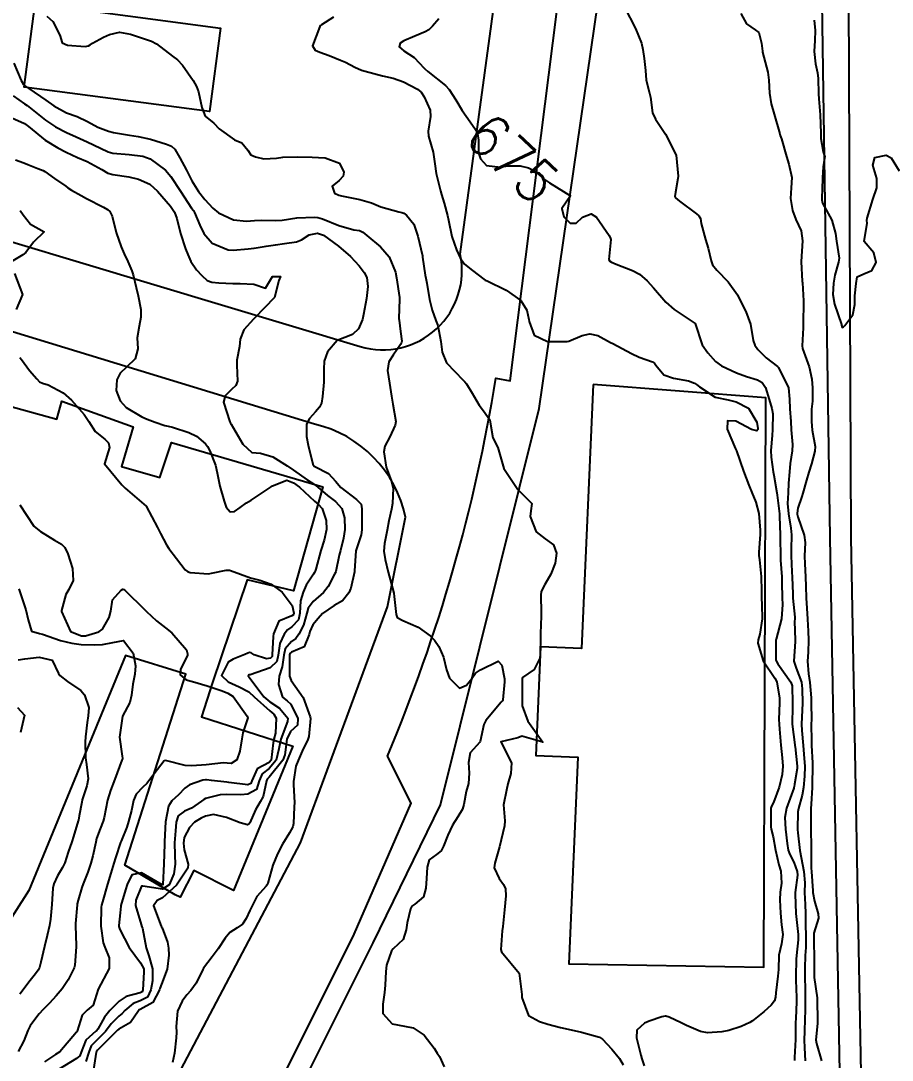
# Model space of a CAD drawing. Header units: metres. Extents: x 292545 to 299085, y 7450245 to 7463078.
# Drawn here: x 296025.2 to 296108.1, y 7456544.5 to 7456643.4 of the extents above; entities that cross this region are included whole.
import ezdxf
from ezdxf.enums import TextEntityAlignment as Align

# ---------------------------------------------------------------- set-up
doc = ezdxf.new("R2010")
doc.units = ezdxf.units.M
for name, color, linetype in [('Area Verde e Lazer', 94, 'Continuous'), ('Cotas', 45, 'Continuous'), ('Curvas de Nivel 1m', 11, 'Continuous'), ('Curvas de Nivel 5m', 15, 'Continuous'), ('Edificações', 30, 'Continuous'), ('Vias Primárias', 230, 'Continuous')]:
    doc.layers.add(name, color=color, linetype=linetype)
doc.styles.add('Style-STANDARD', font='STANDARD.shx')

msp = doc.modelspace()

# ---------------------------------------------------------------- linework, layer by layer
at = {"layer": 'Area Verde e Lazer'}
msp.add_lwpolyline([(296074.209, 7456520.256), (296053.499, 7456515.7, -0.678362), (296045.039, 7456528.193), (296058.751, 7456555.653), (296065.166, 7456568.785), (296074.532, 7456606.505), (296080.775, 7456649.658), (296080.446, 7456655.502), (296096.107, 7456769.222), (296096.832, 7456782.822, -1.148129), (296099.768, 7456782.596), (296101.099, 7456737.281), (296100.98, 7456674.87), (296102.17, 7456594.197), (296103.212, 7456538.096), (296101.554, 7456532.224), (296098.498, 7456526.938), (296090.163, 7456523.653)], format="xyb", close=True, dxfattribs=at)
at = {"layer": 'Curvas de Nivel 1m', "flags": 128}
for points, elevation in [([(296082.666, 7456644.661), (296083.693, 7456642.65), (296084.28, 7456641.242), (296084.4, 7456640.639), (296084.52, 7456639.777), (296084.636, 7456638.635), (296084.717, 7456637.717), (296085, 7456636.629), (296085.112, 7456636.122), (296085.32, 7456634.624), (296085.594, 7456634.024), (296086.567, 7456632.61), (296087.553, 7456630.6), (296087.747, 7456628.598), (296087.742, 7456628.377), (296087.508, 7456627.069), (296087.447, 7456626.658), (296087.458, 7456626.6), (296087.502, 7456626.528), (296087.874, 7456626.221), (296089.487, 7456625.022), (296089.735, 7456624.825), (296089.886, 7456624.574), (296089.959, 7456624.089), (296090.348, 7456622.567), (296090.619, 7456621.736), (296090.886, 7456620.558), (296091.038, 7456620.165), (296091.424, 7456619.645), (296092.507, 7456618.539), (296093.395, 7456617.308), (296093.783, 7456616.526), (296094.179, 7456615.718), (296094.628, 7456614.517), (296094.896, 7456612.958), (296095.046, 7456612.513), (296095.329, 7456612.115), (296096.135, 7456611.312), (296097.21, 7456610.482), (296097.272, 7456610.44), (296097.312, 7456610.4), (296098.261, 7456608.47), (296098.36, 7456607.386), (296098.375, 7456606.469), (296098.458, 7456605.26), (296098.506, 7456604.467), (296098.621, 7456603.066), (296098.593, 7456602.466), (296098.412, 7456601.256), (296098.339, 7456600.469), (296098.261, 7456599.39), (296098.204, 7456598.47), (296098.169, 7456597.459), (296098.249, 7456596.469), (296098.472, 7456595.124), (296098.521, 7456594.466), (296098.493, 7456593.082), (296098.5, 7456592.466), (296098.579, 7456590.966), (296098.605, 7456590.465), (296098.654, 7456588.867), (296098.678, 7456588.464), (296098.851, 7456586.636), (296098.847, 7456586.462), (296098.823, 7456586.265), (296098.89, 7456584.462), (296098.883, 7456584.343), (296098.763, 7456582.463), (296098.973, 7456581.786), (296099.473, 7456580.455), (296099.563, 7456579.838), (296099.579, 7456578.454), (296099.566, 7456577.814), (296099.493, 7456576.454), (296099.505, 7456575.853), (296099.64, 7456574.452), (296099.715, 7456573.611), (296099.794, 7456572.451), (296099.78, 7456571.52), (296099.672, 7456570.452), (296099.551, 7456569.728), (296099.207, 7456568.456), (296099.152, 7456568.114), (296099.106, 7456566.457), (296099.126, 7456566.118), (296099.327, 7456564.454), (296099.441, 7456563.769), (296099.711, 7456562.45), (296099.801, 7456561.381), (296099.788, 7456560.449), (296099.846, 7456559.308), (296099.875, 7456558.448), (296099.862, 7456557.267), (296099.89, 7456556.448), (296099.895, 7456555.207), (296099.849, 7456554.448), (296099.808, 7456553.271), (296099.808, 7456552.448), (296099.832, 7456551.226), (296099.847, 7456550.448), (296099.836, 7456549.196), (296099.811, 7456548.448), (296099.78, 7456547.228), (296099.756, 7456546.448), (296099.763, 7456545.67), (296099.835, 7456544.45)], 674), ([(296027.708, 7456643.81), (296028.295, 7456643.304), (296028.961, 7456642.02), (296029.184, 7456641.295), (296029.671, 7456641.068), (296031.346, 7456640.942), (296031.67, 7456641.013), (296031.829, 7456641.101), (296032.065, 7456641.256), (296033.109, 7456641.815), (296033.681, 7456642.09), (296034.615, 7456642.299), (296035.682, 7456642.105), (296036.349, 7456641.879), (296037.675, 7456641.427), (296038.145, 7456641.185), (296039.661, 7456640.028), (296040.154, 7456639.659), (296040.632, 7456639.155), (296041.631, 7456637.698), (296041.937, 7456637.137), (296042.145, 7456636.607), (296042.458, 7456635.131), (296042.781, 7456634.319), (296043.588, 7456633.633), (296044.112, 7456633.115), (296045.567, 7456632.062), (296046.252, 7456631.781), (296046.816, 7456631.081), (296047.103, 7456630.632), (296047.547, 7456630.435), (296048.364, 7456630.242), (296049.546, 7456630.321), (296050.17, 7456630.42), (296051.547, 7456630.427), (296052.947, 7456630.409), (296053.547, 7456630.386), (296054.191, 7456630.349), (296055.542, 7456629.845), (296055.964, 7456628.976), (296055.897, 7456628.606), (296055.521, 7456628.19), (296054.858, 7456627.641), (296055.087, 7456626.984), (296055.501, 7456626.78), (296055.744, 7456626.734), (296057.497, 7456626.392), (296058.604, 7456626.053), (296059.491, 7456625.694), (296061.196, 7456625.203), (296061.485, 7456625.143), (296061.654, 7456625.077), (296061.906, 7456624.904), (296062.608, 7456624.027), (296063.008, 7456622.887), (296063.435, 7456621.011), (296063.456, 7456620.89), (296063.705, 7456619.175), (296063.762, 7456618.885), (296063.859, 7456618.43), (296064.12, 7456616.879), (296064.35, 7456615.853), (296064.724, 7456614.87), (296064.893, 7456614.401), (296065.189, 7456612.862), (296065.328, 7456611.869), (296065.727, 7456610.856), (296067.296, 7456609.196), (296067.48, 7456609.022), (296067.632, 7456608.837), (296068.155, 7456607.956), (296068.825, 7456606.824), (296069.258, 7456606.281), (296069.858, 7456605.42), (296069.93, 7456604.81), (296070.123, 7456603.697), (296070.608, 7456602.799), (296071.193, 7456600.79), (296072.497, 7456598.777), (296073.166, 7456598.128), (296073.849, 7456597.449), (296073.746, 7456596.764), (296073.685, 7456596.224), (296074.255, 7456594.759), (296075.116, 7456594.094), (296075.915, 7456593.542), (296076.172, 7456592.734), (296076.048, 7456591.776), (296075.653, 7456590.741), (296075.063, 7456589.758), (296074.729, 7456589.08), (296074.683, 7456588.754), (296074.725, 7456587.064), (296074.729, 7456586.753), (296074.675, 7456585.086), (296074.663, 7456584.753), (296074.64, 7456583.1), (296074.598, 7456582.754), (296074.054, 7456581.672), (296072.964, 7456580.916), (296072.93, 7456580.804), (296072.926, 7456580.77), (296072.915, 7456578.789), (296072.914, 7456578.77), (296072.927, 7456578.222), (296073.445, 7456576.765), (296074.883, 7456574.75), (296072.891, 7456575.326), (296072.497, 7456575.166), (296070.883, 7456574.79), (296071.896, 7456572.78), (296071.853, 7456571.78), (296071.571, 7456570.783), (296071.44, 7456570.178), (296071.149, 7456568.795), (296071.263, 7456567.259), (296071.239, 7456566.793), (296070.773, 7456564.8), (296070.311, 7456563.243), (296070.274, 7456562.805), (296070.733, 7456561.796), (296071.141, 7456561.208), (296071.346, 7456560.791), (296071.38, 7456560.123), (296071.241, 7456558.792), (296071.089, 7456557.206), (296071.032, 7456556.795), (296070.894, 7456555.035), (296070.964, 7456554.795), (296072.623, 7456552.77), (296072.881, 7456550.767), (296072.897, 7456550.468), (296073.537, 7456548.76), (296074.567, 7456548.193), (296075.366, 7456547.941), (296076.562, 7456547.618), (296077.284, 7456547.443), (296078.558, 7456547.169), (296080.272, 7456546.683), (296080.551, 7456546.511), (296081.441, 7456545.565), (296082.17, 7456544.655), (296082.524, 7456544.062)], 677), ([(296054.965, 7456643.726), (296053.831, 7456642.999), (296053.755, 7456642.937), (296053.691, 7456642.841), (296052.995, 7456641.01), (296053.24, 7456640.577), (296053.667, 7456640.392), (296054.566, 7456640.089), (296055.66, 7456639.647), (296056.113, 7456639.428), (296057.008, 7456638.96), (296057.649, 7456638.698), (296058.003, 7456638.591), (296059.641, 7456638.154), (296060.646, 7456637.912), (296061.633, 7456637.587), (296062.981, 7456636.89), (296063.328, 7456636.592), (296063.616, 7456636.151), (296064.157, 7456634.874), (296064.203, 7456634.264), (296063.988, 7456632.876), (296064.029, 7456632.414), (296064.444, 7456630.871), (296064.63, 7456629.781), (296064.754, 7456628.868), (296065.154, 7456627.218), (296065.253, 7456626.862), (296065.495, 7456626.044), (296065.833, 7456624.856), (296065.909, 7456624.423), (296066.231, 7456622.852), (296066.684, 7456621.605), (296067.025, 7456620.844), (296067.427, 7456620.239), (296068.203, 7456619.611), (296069.283, 7456618.812), (296069.412, 7456618.721), (296069.588, 7456618.631), (296071.397, 7456617.752), (296072.798, 7456616.776), (296073.374, 7456615.847), (296073.565, 7456614.968), (296073.589, 7456614.767), (296074.072, 7456613.481), (296075.344, 7456612.88), (296077.188, 7456612.878), (296077.345, 7456612.915), (296078.629, 7456613.428), (296079.352, 7456613.602), (296080.116, 7456613.454), (296081.335, 7456612.784), (296081.54, 7456612.668), (296083.324, 7456611.718), (296084.064, 7456611.382), (296085.316, 7456610.924), (296085.496, 7456610.809), (296085.647, 7456610.625), (296086.388, 7456609.698), (296087.301, 7456609.378), (296088.751, 7456609.133), (296089.296, 7456608.894), (296089.497, 7456608.779), (296089.79, 7456608.573), (296091.278, 7456607.563), (296092.498, 7456607.314), (296093.272, 7456607.144), (296094.434, 7456606.518), (296095.25, 7456605.206), (296095.328, 7456604.593), (296095.322, 7456604.509), (296095.241, 7456604.36), (296094.719, 7456604.515), (296093.251, 7456605.294), (296092.455, 7456605.334), (296092.43, 7456604.538), (296093.224, 7456602.651), (296093.269, 7456602.53), (296093.291, 7456602.461), (296093.978, 7456600.522), (296094.492, 7456599.204), (296094.771, 7456598.514), (296095.159, 7456597.571), (296095.42, 7456596.506), (296095.558, 7456594.934), (296095.548, 7456594.504), (296095.425, 7456592.824), (296095.433, 7456592.505), (296095.493, 7456592.108), (296095.638, 7456590.502), (296095.686, 7456589.128), (296095.698, 7456588.5), (296095.73, 7456587.813), (296095.74, 7456586.499), (296095.523, 7456585.017), (296095.37, 7456584.506), (296095.334, 7456584.173), (296095.842, 7456582.501), (296096.958, 7456580.856), (296097.155, 7456580.487), (296097.391, 7456578.937), (296097.404, 7456578.483), (296097.347, 7456576.914), (296097.351, 7456576.483), (296097.383, 7456576.005), (296097.509, 7456574.481), (296097.66, 7456573.267), (296097.721, 7456572.477), (296097.638, 7456571.691), (296097.358, 7456570.482), (296096.818, 7456569.023), (296096.624, 7456568.683), (296096.56, 7456568.493), (296096.573, 7456566.715), (296096.61, 7456566.492), (296096.782, 7456565.755), (296097.006, 7456564.486), (296097.347, 7456563.079), (296097.533, 7456562.478), (296097.586, 7456561.332), (296097.466, 7456560.479), (296097.442, 7456559.749), (296097.487, 7456558.478), (296097.596, 7456557.39), (296097.719, 7456556.474), (296097.576, 7456555.559), (296097.344, 7456554.479), (296097.289, 7456553.139), (296097.246, 7456552.481), (296097.033, 7456550.909), (296097.005, 7456550.484), (296096.924, 7456550.159), (296096.592, 7456549.737), (296095.932, 7456549.147), (296095.136, 7456548.504), (296094.825, 7456548.253), (296094.569, 7456548.087), (296093.747, 7456547.705), (296092.561, 7456547.33), (296091.9, 7456547.206), (296090.558, 7456547.101), (296089.892, 7456547.234), (296088.565, 7456547.801), (296088.039, 7456548.059), (296086.894, 7456548.605), (296086.574, 7456548.675), (296086.509, 7456548.676), (296086.209, 7456548.614), (296084.992, 7456548.203), (296084.567, 7456548.038), (296083.84, 7456547.357), (296083.808, 7456546.637), (296084.201, 7456544.969), (296084.31, 7456544.632), (296084.523, 7456543.951)], 676), ([(296093.708, 7456644.06), (296094.26, 7456643.083), (296095.086, 7456642.509), (296095.437, 7456642.25), (296095.68, 7456641.239), (296095.769, 7456640.499), (296095.789, 7456640.381), (296096.289, 7456638.494), (296096.385, 7456637.743), (296096.454, 7456636.492), (296096.612, 7456635.491), (296096.878, 7456634.487), (296097.426, 7456632.631), (296097.467, 7456632.481), (296097.57, 7456632.15), (296098.054, 7456630.475), (296098.272, 7456629.742), (296098.559, 7456628.47), (296098.508, 7456627.475), (296098.43, 7456626.471), (296098.634, 7456625.326), (296098.956, 7456624.465), (296099.467, 7456623.414), (296099.598, 7456622.458), (296099.456, 7456620.482), (296099.455, 7456620.46), (296099.561, 7456618.604), (296099.569, 7456618.458), (296099.681, 7456616.751), (296099.688, 7456616.455), (296099.642, 7456614.732), (296099.642, 7456614.456), (296099.64, 7456614.176), (296099.536, 7456612.458), (296099.593, 7456612.194), (296100.213, 7456610.451), (296100.456, 7456609.294), (296100.543, 7456608.448), (296100.527, 7456607.194), (296100.454, 7456606.448), (296100.43, 7456605.269), (296100.508, 7456604.447), (296100.774, 7456602.89), (296100.767, 7456602.444), (296100.425, 7456601.224), (296100.187, 7456600.45), (296099.96, 7456599.677), (296099.606, 7456598.456), (296099.504, 7456598.121), (296099.151, 7456597.02), (296099.06, 7456596.545), (296099.065, 7456596.461), (296099.14, 7456596.18), (296099.742, 7456594.454), (296099.826, 7456593.743), (296099.774, 7456592.453), (296099.79, 7456591.755), (296099.869, 7456590.452), (296099.907, 7456589.609), (296099.939, 7456588.451), (296099.989, 7456587.5), (296100.07, 7456586.45), (296100.133, 7456585.328), (296100.155, 7456584.448), (296100.123, 7456583.318), (296100.061, 7456582.449), (296100.145, 7456581.269), (296100.282, 7456580.447), (296100.406, 7456578.977), (296100.411, 7456578.445), (296100.424, 7456576.938), (296100.419, 7456576.445), (296100.426, 7456574.909), (296100.449, 7456574.444), (296100.535, 7456572.775), (296100.544, 7456572.443), (296100.514, 7456570.767), (296100.499, 7456570.443), (296100.391, 7456568.871), (296100.365, 7456568.444), (296100.372, 7456566.869), (296100.382, 7456566.444), (296100.405, 7456564.807), (296100.411, 7456564.444), (296100.421, 7456562.768), (296100.443, 7456562.443), (296100.562, 7456560.604), (296100.572, 7456560.442), (296100.711, 7456559.615), (296101.075, 7456558.436), (296101.096, 7456558.028), (296100.674, 7456556.593), (296100.66, 7456556.454), (296100.66, 7456555.573), (296100.681, 7456554.44), (296100.683, 7456554.399), (296100.697, 7456552.439), (296100.707, 7456552.354), (296100.963, 7456550.436), (296100.988, 7456550.045), (296101.012, 7456548.436), (296101.002, 7456548.002), (296100.852, 7456546.437), (296100.909, 7456546.077), (296101.378, 7456544.432)], 673), ([(296100.698, 7456643.44), (296100.782, 7456642.444), (296100.743, 7456641.503), (296100.705, 7456640.445), (296100.827, 7456639.271), (296101.01, 7456638.439), (296101.084, 7456637.885), (296101.096, 7456636.438), (296101.123, 7456635.943), (296101.249, 7456634.435), (296101.32, 7456632.691), (296101.316, 7456632.434), (296101.328, 7456632.191), (296101.558, 7456630.917), (296101.704, 7456630.428), (296101.683, 7456630.296), (296101.539, 7456629.481), (296101.474, 7456628.48), (296101.475, 7456628.431), (296101.472, 7456628.38), (296101.416, 7456626.431), (296101.418, 7456626.347), (296101.499, 7456626.04), (296102.369, 7456624.421), (296102.727, 7456623.154), (296102.823, 7456622.416), (296103.055, 7456620.796), (296103.021, 7456620.414), (296102.664, 7456619.167), (296102.524, 7456618.419), (296102.467, 7456617.345), (296102.637, 7456616.417), (296103.282, 7456614.492), (296103.302, 7456614.411), (296103.36, 7456614.187), (296103.492, 7456614.278), (296103.602, 7456614.408), (296104.374, 7456615.399), (296104.55, 7456616.398), (296104.565, 7456617.224), (296104.691, 7456618.397), (296104.776, 7456619.033), (296105.417, 7456619.308), (296106.171, 7456619.629), (296106.6, 7456620.372), (296106.359, 7456621.293), (296105.453, 7456622.39), (296105.724, 7456624.141), (296105.698, 7456624.387), (296105.717, 7456624.619), (296106.271, 7456626.378), (296106.644, 7456627.503), (296106.665, 7456628.373), (296106.282, 7456629.638), (296106.467, 7456630.376), (296107.555, 7456630.582), (296108.001, 7456630.356), (296108.786, 7456629.095)], 672), ([(296024.579, 7456639.346), (296025.279, 7456637.685), (296025.486, 7456637.332), (296025.551, 7456637.26), (296025.622, 7456637.204), (296025.991, 7456636.954), (296027.608, 7456635.844), (296028.369, 7456635.302), (296029.596, 7456634.638), (296030.599, 7456634.281), (296031.588, 7456633.8), (296032.569, 7456633.25), (296033.577, 7456632.877), (296034.044, 7456632.767), (296035.572, 7456632.502), (296036.417, 7456632.36), (296037.567, 7456632.108), (296039.088, 7456631.647), (296039.557, 7456631.45), (296039.875, 7456631.167), (296040.36, 7456630.347), (296040.992, 7456629.155), (296041.518, 7456628.16), (296042.142, 7456627.14), (296042.736, 7456626.372), (296043.487, 7456625.557), (296044.048, 7456625.114), (296045.476, 7456624.454), (296046.708, 7456624.314), (296047.476, 7456624.394), (296048.117, 7456624.423), (296049.476, 7456624.373), (296050.099, 7456624.422), (296051.479, 7456624.625), (296053.171, 7456624.695), (296053.48, 7456624.665), (296053.94, 7456624.534), (296055.472, 7456623.916), (296056.925, 7456623.509), (296057.467, 7456623.415), (296057.774, 7456623.263), (296058.15, 7456622.95), (296059.447, 7456621.89), (296060.272, 7456620.922), (296060.864, 7456619.47), (296060.984, 7456618.914), (296061.242, 7456617.055), (296061.246, 7456616.911), (296061.203, 7456615.073), (296061.209, 7456614.912), (296061.352, 7456613.824), (296061.487, 7456612.909), (296061.459, 7456612.791), (296061.338, 7456612.589), (296060.657, 7456611.583), (296060.238, 7456610.921), (296060.113, 7456610.114), (296060.289, 7456608.92), (296060.507, 7456607.685), (296060.637, 7456606.916), (296060.892, 7456605.27), (296060.856, 7456604.914), (296060.343, 7456603.808), (296059.874, 7456602.923), (296059.757, 7456602.382), (296059.972, 7456600.922), (296060.453, 7456599.645), (296060.659, 7456598.915), (296060.603, 7456597.471), (296060.51, 7456596.916), (296060.253, 7456595.802), (296060.067, 7456594.926), (296059.819, 7456593.639), (296059.772, 7456592.93), (296059.877, 7456592.142), (296060.173, 7456590.924), (296060.376, 7456590.23), (296060.723, 7456588.915), (296060.763, 7456588.627), (296060.942, 7456586.911), (296061.029, 7456586.617), (296061.585, 7456586.344), (296063.015, 7456585.696), (296064.187, 7456584.872), (296064.594, 7456584.461), (296064.993, 7456583.872), (296065.434, 7456582.855), (296065.735, 7456581.623), (296066.005, 7456580.854), (296066.949, 7456579.908), (296067.62, 7456580.167), (296068.139, 7456580.828), (296068.485, 7456581.307), (296068.971, 7456581.627), (296070.648, 7456582.463), (296070.976, 7456582.084), (296071.243, 7456580.787), (296071.249, 7456580.496), (296071.089, 7456578.788), (296071.046, 7456578.674), (296070.93, 7456578.547), (296069.467, 7456576.812), (296069.284, 7456576.437), (296068.914, 7456574.82), (296068.882, 7456574.755), (296067.971, 7456573.73), (296067.804, 7456572.831), (296067.88, 7456571.802), (296067.812, 7456570.83), (296067.602, 7456570.061), (296067.373, 7456568.834), (296067.262, 7456568.382), (296066.801, 7456567.643), (296066.284, 7456566.848), (296065.845, 7456565.916), (296065.441, 7456564.86), (296065.22, 7456564.409), (296064.761, 7456564.071), (296064.077, 7456563.553), (296063.889, 7456562.879), (296063.813, 7456561.798), (296063.753, 7456560.88), (296063.541, 7456560.051), (296062.7, 7456559.336), (296062.429, 7456559.161), (296062.309, 7456558.894), (296061.993, 7456557.584), (296061.888, 7456556.898), (296061.592, 7456555.972), (296060.655, 7456555.084), (296060.506, 7456554.912), (296060.024, 7456553.535), (296059.945, 7456552.927), (296059.901, 7456551.636), (296059.829, 7456550.928), (296059.677, 7456549.845), (296059.686, 7456548.929), (296060.569, 7456547.976), (296061.736, 7456547.732), (296062.563, 7456547.567), (296063.603, 7456546.879), (296064.541, 7456545.642), (296064.851, 7456545.181), (296065.051, 7456544.862), (296065.518, 7456543.855)], 678), ([(296024.513, 7456636.247), (296025.604, 7456635.484), (296025.831, 7456635.328), (296027.589, 7456633.941), (296028.543, 7456633.3), (296029.575, 7456632.756), (296030.496, 7456632.349), (296031.562, 7456631.88), (296032.813, 7456631.247), (296033.55, 7456630.901), (296033.99, 7456630.794), (296035.547, 7456630.65), (296036.853, 7456630.508), (296037.544, 7456630.263), (296039.011, 7456629.175), (296039.524, 7456628.569), (296040.413, 7456627.161), (296041.487, 7456625.554), (296041.665, 7456625.327), (296041.772, 7456625.146), (296042.259, 7456623.927), (296042.654, 7456623.132), (296043.449, 7456622.218), (296044.964, 7456621.581), (296045.44, 7456621.544), (296046.848, 7456621.673), (296047.443, 7456621.764), (296048.57, 7456621.934), (296049.448, 7456622.063), (296050.311, 7456622.18), (296051.453, 7456622.367), (296051.922, 7456622.557), (296052.67, 7456623.012), (296053.465, 7456623.176), (296054.039, 7456622.994), (296055.447, 7456621.944), (296056.597, 7456620.968), (296057.424, 7456620.057), (296057.897, 7456619.432), (296058.136, 7456618.949), (296058.234, 7456618.114), (296058.11, 7456616.949), (296057.841, 7456615.426), (296057.723, 7456614.955), (296057.354, 7456614.091), (296056.786, 7456613.528), (296055.343, 7456612.98), (296054.416, 7456611.9), (296054.104, 7456610.992), (296054.067, 7456610.231), (296054.055, 7456608.992), (296053.932, 7456607.653), (296053.822, 7456607.002), (296053.651, 7456606.62), (296053.26, 7456606.168), (296052.707, 7456605.56), (296052.423, 7456605.018), (296052.403, 7456603.846), (296052.568, 7456603.017), (296053.021, 7456601.187), (296053.132, 7456601.011), (296053.193, 7456600.972), (296054.518, 7456600.322), (296055.179, 7456599.59), (296055.68, 7456598.975), (296057.162, 7456597.855), (296057.599, 7456597.395), (296057.689, 7456596.952), (296057.673, 7456596.427), (296057.659, 7456594.955), (296057.599, 7456594.474), (296057.103, 7456592.96), (296056.988, 7456591.057), (296056.976, 7456590.961), (296056.612, 7456589.412), (296056.442, 7456588.966), (296055.821, 7456588.196), (296055.041, 7456587.751), (296053.944, 7456586.996), (296053.505, 7456586.523), (296053.017, 7456585.933), (296052.726, 7456585.294), (296052.653, 7456585.013), (296052.187, 7456583.822), (296050.986, 7456583.311), (296050.833, 7456583.183), (296050.804, 7456583.032), (296050.78, 7456581.216), (296050.784, 7456581.032), (296050.957, 7456580.621), (296052.079, 7456579.019), (296052.759, 7456577.167), (296052.777, 7456577.011), (296052.625, 7456575.284), (296052.543, 7456575.013), (296052.005, 7456573.89), (296051.612, 7456573.023), (296051.406, 7456572.476), (296051.183, 7456571.027), (296051.181, 7456570.683), (296051.264, 7456569.025), (296051.242, 7456568.593), (296051.161, 7456567.026), (296051.104, 7456566.713), (296050.784, 7456566.115), (296050.131, 7456565.04), (296049.66, 7456564.146), (296049.221, 7456563.053), (296048.726, 7456561.352), (296048.639, 7456561.146), (296048.573, 7456561.061), (296047.698, 7456560.085), (296047.181, 7456559.075), (296047.031, 7456558.744), (296046.687, 7456557.989), (296046.335, 7456557.427), (296045.82, 7456557.089), (296045.112, 7456556.652), (296044.663, 7456556.126), (296044.019, 7456555.11), (296043.442, 7456554.321), (296042.625, 7456553.271), (296042.571, 7456553.183), (296042.55, 7456553.131), (296041.931, 7456551.815), (296041.409, 7456551.142), (296041.025, 7456550.719), (296040.593, 7456550.133), (296040.154, 7456549.156), (296040.016, 7456547.704), (296040.043, 7456547.158), (296040.027, 7456546.637), (296039.866, 7456545.16), (296039.659, 7456544.298)], 679), ([(296024.727, 7456630.163), (296025.538, 7456629.866), (296025.9, 7456629.698), (296026.863, 7456629.32), (296027.358, 7456629.139), (296027.53, 7456629.04), (296028.454, 7456628.365), (296029.508, 7456627.632), (296029.714, 7456627.495), (296030.054, 7456627.282), (296030.978, 7456626.748), (296031.495, 7456626.483), (296033.094, 7456625.637), (296033.485, 7456625.425), (296033.714, 7456625.238), (296033.932, 7456624.781), (296034.317, 7456623.231), (296034.797, 7456621.872), (296035.081, 7456621.224), (296035.426, 7456620.493), (296035.811, 7456619.608), (296035.931, 7456619.212), (296036.21, 7456618.017), (296036.414, 7456617.205), (296036.663, 7456615.912), (296036.66, 7456615.201), (296036.481, 7456614.329), (296036.32, 7456613.205), (296036.366, 7456612.165), (296036.131, 7456611.208), (296035.305, 7456610.414), (296034.674, 7456609.851), (296034.376, 7456609.229), (296034.296, 7456608.216), (296034.676, 7456607.226), (296035.264, 7456606.606), (296036.75, 7456605.706), (296037.247, 7456605.481), (296038.029, 7456605.188), (296038.932, 7456604.867), (296039.239, 7456604.814), (296039.67, 7456604.734), (296041.233, 7456604.208), (296041.945, 7456603.855), (296042.794, 7456603.126), (296042.981, 7456602.884), (296043.213, 7456602.459), (296043.758, 7456601.114), (296043.927, 7456600.371), (296044.176, 7456599.11), (296044.568, 7456597.697), (296044.785, 7456597.104), (296045.146, 7456596.659), (296045.551, 7456596.692), (296046.087, 7456597.091), (296046.716, 7456597.526), (296047.16, 7456597.783), (296049.066, 7456599.052), (296049.174, 7456599.127), (296050.549, 7456599.667), (296051.177, 7456599.436), (296051.731, 7456599.024), (296053.16, 7456597.697), (296053.534, 7456597.382), (296053.886, 7456596.999), (296054.283, 7456595.845), (296054.317, 7456594.992), (296054.1, 7456593.982), (296053.787, 7456593), (296053.295, 7456591.217), (296053.23, 7456591.008), (296053.187, 7456590.903), (296053.079, 7456590.742), (296052.382, 7456589.698), (296052.086, 7456589.02), (296051.855, 7456588.212), (296051.789, 7456587.022), (296051.644, 7456586.403), (296051.014, 7456585.742), (296050.598, 7456585.445), (296050.293, 7456585.037), (296049.882, 7456584.154), (296049.713, 7456583.043), (296049.588, 7456582.433), (296048.971, 7456581.819), (296047.048, 7456581.163), (296046.964, 7456581.15), (296046.906, 7456581.138), (296046.858, 7456581.081), (296046.961, 7456580.934), (296048.367, 7456579.066), (296048.928, 7456578.586), (296049.857, 7456577.981), (296050.629, 7456577.034), (296050.607, 7456576.732), (296049.963, 7456575.044), (296049.794, 7456574.131), (296049.533, 7456573.05), (296048.855, 7456572.235), (296048.188, 7456571.728), (296047.911, 7456571.069), (296047.641, 7456570.262), (296046.824, 7456569.794), (296046.157, 7456569.752), (296044.823, 7456569.783), (296044.194, 7456569.737), (296042.817, 7456569.396), (296042.642, 7456569.306), (296042.425, 7456569.134), (296041.46, 7456568.489), (296040.803, 7456568.184), (296040.2, 7456567.755), (296040.016, 7456567.158), (296039.944, 7456566.322), (296039.866, 7456565.164), (296039.903, 7456564.016), (296039.923, 7456563.162), (296039.803, 7456562.234), (296039.359, 7456561.17), (296038.719, 7456560.778), (296036.85, 7456561.07), (296036.721, 7456561.048), (296036.183, 7456559.731), (296036.143, 7456559.206), (296036.676, 7456557.398), (296036.758, 7456557.199), (296036.801, 7456557.07), (296037.171, 7456555.195), (296037.417, 7456554.417), (296037.762, 7456553.189), (296037.751, 7456552.049), (296037.616, 7456551.19), (296037.291, 7456550.498), (296036.592, 7456550.135), (296035.914, 7456549.883), (296035.124, 7456549.215), (296034.865, 7456548.931), (296034.575, 7456548.693), (296033.843, 7456547.952), (296033.309, 7456547.239), (296032.545, 7456546.463), (296031.93, 7456545.865), (296031.72, 7456545.258), (296031.415, 7456544.37)], 681), ([(296025.164, 7456625.343), (296025.479, 7456624.927), (296026.176, 7456624.035), (296027.463, 7456623.31), (296026.463, 7456622.309), (296025.711, 7456621.336), (296025.431, 7456621.102), (296024.33, 7456620.445)], 682), ([(296024.643, 7456619.348), (296025.393, 7456617.34), (296024.808, 7456615.909)], 682), ([(296025.152, 7456611.342), (296025.311, 7456611.171), (296026.081, 7456610.109), (296026.757, 7456609.318), (296027.024, 7456609.047), (296027.289, 7456608.9), (296027.841, 7456608.751), (296029.28, 7456607.989), (296030.061, 7456607.282), (296031.253, 7456605.942), (296031.714, 7456605.263), (296032.305, 7456604.325), (296033.226, 7456603.582), (296033.593, 7456603.236), (296033.672, 7456602.782), (296033.203, 7456601.24), (296034.856, 7456599.223), (296035.17, 7456598.915), (296037.153, 7456597.2), (296038.236, 7456595.183), (296038.54, 7456594.601), (296039.106, 7456593.521), (296039.326, 7456593.168), (296040.038, 7456592.216), (296040.879, 7456591.152), (296041.08, 7456590.986), (296041.342, 7456590.884), (296043.077, 7456590.756), (296043.387, 7456590.817), (296044.772, 7456591.105), (296045.083, 7456591.126), (296045.178, 7456591.099), (296047.072, 7456590.376), (296047.957, 7456590.18), (296049.064, 7456589.797), (296050.11, 7456589.039), (296051.04, 7456587.759), (296051.211, 7456587.028), (296051.181, 7456586.878), (296051.029, 7456586.761), (296049.79, 7456586.274), (296049.26, 7456585.047), (296049.237, 7456584.812), (296049.161, 7456583.048), (296049.131, 7456582.899), (296048.98, 7456582.754), (296048.602, 7456582.678), (296047.427, 7456583.073), (296047.155, 7456583.248), (296046.985, 7456583.287), (296046.832, 7456583.234), (296046.551, 7456583.084), (296045.434, 7456582.64), (296044.976, 7456582.36), (296044.316, 7456581.11), (296044.954, 7456580.488), (296046.021, 7456580.015), (296046.94, 7456579.531), (296047.444, 7456579.075), (296048.92, 7456577.727), (296049.292, 7456577.43), (296049.519, 7456577.051), (296049.468, 7456575.621), (296049.31, 7456575.054), (296049.245, 7456574.697), (296049.056, 7456573.057), (296048.861, 7456572.827), (296047.71, 7456572.216), (296047.206, 7456571.076), (296047.108, 7456570.808), (296046.837, 7456570.692), (296045.019, 7456570.92), (296044.841, 7456570.945), (296043.385, 7456571.122), (296042.899, 7456571.184), (296042.843, 7456571.187), (296042.795, 7456571.179), (296042.544, 7456571.133), (296041.283, 7456570.698), (296040.831, 7456570.385), (296040.226, 7456569.752), (296039.59, 7456569.162), (296039.296, 7456568.677), (296039.005, 7456567.168), (296038.911, 7456565.314), (296038.906, 7456565.178), (296038.905, 7456565.044), (296038.855, 7456563.178), (296038.745, 7456561.201), (296038.736, 7456561.18), (296038.69, 7456561.18), (296036.734, 7456562.33), (296035.802, 7456562.14), (296035.348, 7456561.214), (296035.21, 7456560.724), (296034.76, 7456559.219), (296034.752, 7456559.17), (296034.692, 7456558.512), (296034.572, 7456557.324), (296034.57, 7456557.222), (296034.587, 7456557.136), (296034.67, 7456556.93), (296035.561, 7456555.211), (296036.631, 7456553.771), (296036.925, 7456553.197), (296036.955, 7456552.861), (296036.86, 7456551.197), (296036.785, 7456551.014), (296036.6, 7456550.922), (296035.253, 7456550.557), (296034.592, 7456550.124), (296033.718, 7456549.233), (296033.213, 7456548.6), (296032.556, 7456547.464), (296032.475, 7456547.33), (296032.364, 7456547.252), (296031.413, 7456546.393), (296030.995, 7456545.265), (296030.866, 7456544.93), (296030.527, 7456544.657), (296028.831, 7456543.61)], 682), ([(296025.153, 7456597.34), (296026.493, 7456595.319), (296026.822, 7456595.017), (296027.118, 7456594.806), (296028.441, 7456593.965), (296029.106, 7456593.576), (296029.438, 7456593.287), (296029.719, 7456592.662), (296030.161, 7456591.279), (296030.222, 7456590.123), (296029.795, 7456589.283), (296029.529, 7456588.805), (296029.125, 7456587.289), (296029.124, 7456587.198), (296029.955, 7456585.281), (296031.007, 7456584.876), (296031.405, 7456584.866), (296032.673, 7456585.245), (296033.016, 7456585.509), (296033.641, 7456586.62), (296033.813, 7456587.232), (296033.972, 7456588.302), (296034.796, 7456589.223), (296034.958, 7456589.317), (296035.054, 7456589.291), (296035.137, 7456589.219), (296037.034, 7456587.343), (296037.108, 7456587.274), (296037.182, 7456587.198), (296038.142, 7456586.301), (296039.01, 7456585.62), (296039.599, 7456585.164), (296040.987, 7456583.53), (296041.095, 7456583.149), (296041.089, 7456583.041), (296040.979, 7456582.739), (296040.437, 7456581.686), (296040.402, 7456581.156), (296040.956, 7456580.699), (296041.574, 7456580.524), (296042.948, 7456580.105), (296044.405, 7456579.644), (296044.938, 7456579.432), (296045.434, 7456579.095), (296046.762, 7456577.234), (296046.824, 7456577.081), (296046.348, 7456575.636), (296046.246, 7456575.086), (296046.057, 7456573.907), (296045.773, 7456573.091), (296045.239, 7456572.716), (296044.859, 7456572.754), (296044.53, 7456572.776), (296042.858, 7456572.607), (296041.506, 7456572.494), (296040.857, 7456572.538), (296039.016, 7456573.014), (296038.861, 7456572.979), (296037.52, 7456571.19), (296037.221, 7456570.81), (296036.832, 7456570.461), (296036.207, 7456569.822), (296035.954, 7456569.209), (296035.752, 7456568.262), (296035.496, 7456567.213), (296035.321, 7456566.682), (296034.774, 7456565.347), (296034.725, 7456565.221), (296034.237, 7456563.741), (296034.079, 7456563.23), (296033.79, 7456562.29), (296033.48, 7456561.239), (296033.018, 7456559.557), (296032.928, 7456559.247), (296032.887, 7456559.061), (296032.841, 7456557.247), (296033.076, 7456555.663), (296033.233, 7456555.241), (296033.645, 7456554.227), (296033.645, 7456553.235), (296032.603, 7456551.25), (296032.113, 7456549.729), (296031.561, 7456549.26), (296031.063, 7456548.777), (296030.592, 7456547.27), (296030.583, 7456547.239), (296030.552, 7456547.175), (296028.964, 7456545.294), (296028.53, 7456545.048), (296027.483, 7456544.351)], 683), ([(296025.053, 7456589.34), (296025.73, 7456587.333), (296025.949, 7456586.406), (296026.258, 7456585.328), (296027.01, 7456585.106), (296027.308, 7456585.015), (296029, 7456584.421), (296030.106, 7456584.169), (296030.995, 7456584.045), (296032.245, 7456584), (296032.995, 7456584.036), (296033.995, 7456584.233), (296035.001, 7456584.421), (296035.922, 7456583.211), (296036.158, 7456582.021), (296036.088, 7456581.209), (296035.9, 7456580.259), (296035.758, 7456579.212), (296035.614, 7456578.525), (296034.913, 7456577.22), (296034.622, 7456575.224), (296034.866, 7456573.417), (296034.915, 7456573.219), (296034.91, 7456573.172), (296034.861, 7456573.056), (296034.178, 7456571.23), (296033.76, 7456570.164), (296033.472, 7456569.24), (296033.154, 7456567.602), (296033.058, 7456567.246), (296032.785, 7456566.505), (296032.451, 7456565.578), (296032.363, 7456565.254), (296032.079, 7456563.93), (296031.906, 7456563.258), (296031.608, 7456562.388), (296031.162, 7456561.266), (296031.05, 7456560.937), (296030.708, 7456559.736), (296030.6, 7456559.375), (296030.585, 7456559.271), (296030.452, 7456557.496), (296030.445, 7456557.272), (296030.511, 7456555.415), (296030.507, 7456555.271), (296030.38, 7456553.528), (296030.319, 7456553.273), (296029.756, 7456552.139), (296029.169, 7456551.292), (296028.596, 7456550.622), (296027.954, 7456549.941), (296027.353, 7456549.312), (296026.99, 7456548.902), (296026.569, 7456548.373), (296026.128, 7456547.755), (296025.917, 7456547.326), (296025.521, 7456546.352), (296024.989, 7456545.335)], 684), ([(296024.92, 7456578.059), (296025.583, 7456577.333), (296025.226, 7456575.667)], 686)]:
    msp.add_lwpolyline(points, dxfattribs=dict(at, elevation=elevation))
at = {"layer": 'Curvas de Nivel 5m', "flags": 128}
for points, elevation in [([(296064.997, 7456643.574), (296064.396, 7456642.873), (296064.045, 7456642.521), (296063.687, 7456642.318), (296062.714, 7456641.925), (296061.679, 7456641.482), (296061.327, 7456641.263), (296061.216, 7456640.915), (296061.669, 7456640.529), (296062.663, 7456639.896), (296063.586, 7456638.881), (296063.652, 7456638.814), (296063.962, 7456638.563), (296065.628, 7456637.231), (296065.984, 7456636.856), (296066.602, 7456635.861), (296067.218, 7456634.844), (296067.595, 7456634.295), (296068.631, 7456632.824), (296068.782, 7456632.039), (296068.753, 7456630.822), (296068.974, 7456630.246), (296069.541, 7456629.621), (296070.873, 7456629.463), (296071.541, 7456629.569), (296072.742, 7456629.577), (296073.539, 7456629.386), (296073.959, 7456629.185), (296074.509, 7456628.755), (296075.059, 7456628.28), (296075.521, 7456627.957), (296077.503, 7456626.72), (296076.689, 7456625.53), (296076.882, 7456624.726), (296077.474, 7456624.141), (296078.064, 7456624.125), (296078.667, 7456624.702), (296079.486, 7456625.013), (296079.985, 7456624.685), (296081.18, 7456622.95), (296081.335, 7456622.672), (296081.346, 7456622.566), (296081.177, 7456620.674), (296081.268, 7456620.509), (296081.43, 7456620.419), (296081.87, 7456620.225), (296083.423, 7456619.625), (296084.068, 7456619.289), (296084.824, 7456618.629), (296085.403, 7456617.988), (296086.597, 7456616.608), (296087.376, 7456615.91), (296089.363, 7456614.58), (296090.051, 7456612.569), (296090.565, 7456611.801), (296091.317, 7456610.972), (296091.878, 7456610.544), (296093.306, 7456609.881), (296094.272, 7456609.552), (296095.3, 7456609.216), (296095.758, 7456608.964), (296096.059, 7456608.499), (296096.412, 7456607.357), (296096.677, 7456606.489), (296096.762, 7456605.991), (296096.731, 7456604.488), (296096.682, 7456603.933), (296096.575, 7456602.49), (296096.587, 7456601.869), (296096.797, 7456600.486), (296096.86, 7456600.156), (296097.141, 7456598.48), (296097.17, 7456598.263), (296097.384, 7456596.478), (296097.41, 7456596.208), (296097.449, 7456594.477), (296097.45, 7456594.146), (296097.477, 7456592.476), (296097.498, 7456592.075), (296097.608, 7456590.475), (296097.629, 7456589.913), (296097.641, 7456588.474), (296097.666, 7456587.851), (296097.572, 7456586.475), (296097.073, 7456584.559), (296097.055, 7456584.489), (296097.05, 7456582.555), (296097.069, 7456582.489), (296097.246, 7456582.219), (296098.487, 7456580.467), (296098.605, 7456580.121), (296098.644, 7456578.464), (296098.632, 7456578.166), (296098.602, 7456576.465), (296098.85, 7456574.494), (296098.857, 7456574.46), (296098.859, 7456574.436), (296098.881, 7456574.313), (296099.083, 7456572.458), (296099.078, 7456572.239), (296098.837, 7456570.749), (296098.789, 7456570.505), (296098.774, 7456570.461), (296098.746, 7456570.375), (296098.052, 7456568.471), (296097.916, 7456567.586), (296097.95, 7456566.473), (296098.129, 7456565.113), (296098.235, 7456564.468), (296098.365, 7456564.072), (296098.752, 7456563.349), (296099.064, 7456562.457), (296099.093, 7456562.103), (296098.899, 7456560.458), (296098.89, 7456560.289), (296098.96, 7456558.457), (296098.979, 7456558.168), (296099.168, 7456556.455), (296099.173, 7456555.947), (296099.004, 7456554.456), (296098.98, 7456554.116), (296098.959, 7456552.457), (296098.963, 7456552.113), (296099.002, 7456550.456), (296099.001, 7456550.052), (296098.935, 7456548.456), (296098.927, 7456548.098), (296098.902, 7456546.457), (296098.823, 7456544.753), (296098.824, 7456544.466)], 675), ([(296024.391, 7456634.148), (296025.586, 7456633.596), (296025.985, 7456633.326), (296027.564, 7456632.025), (296028.77, 7456631.298), (296029.549, 7456630.884), (296030.636, 7456630.366), (296031.54, 7456629.998), (296032.949, 7456629.246), (296033.528, 7456628.898), (296033.997, 7456628.764), (296035.522, 7456628.524), (296036.421, 7456628.305), (296037.513, 7456627.83), (296038.243, 7456627.183), (296039.489, 7456625.747), (296039.857, 7456625.166), (296040.069, 7456624.572), (296040.428, 7456623.16), (296040.916, 7456621.68), (296041.123, 7456621.153), (296041.426, 7456620.496), (296041.957, 7456619.68), (296042.443, 7456619.135), (296042.962, 7456618.68), (296043.407, 7456618.502), (296044.078, 7456618.438), (296045.402, 7456618.383), (296046.094, 7456618.402), (296047.401, 7456618.31), (296048.507, 7456617.952), (296049.163, 7456619.054), (296049.413, 7456619.067), (296049.923, 7456619.045), (296049.788, 7456618.665), (296049.383, 7456617.05), (296047.456, 7456615.079), (296047.362, 7456614.99), (296046.457, 7456613.984), (296046.109, 7456613.092), (296046.024, 7456612.402), (296045.795, 7456611.095), (296045.771, 7456610.633), (296045.852, 7456609.094), (296045.695, 7456608.69), (296045.285, 7456608.305), (296044.671, 7456607.714), (296044.505, 7456607.108), (296045.105, 7456605.242), (296045.184, 7456605.101), (296045.242, 7456605.001), (296046.346, 7456603.089), (296047.211, 7456602.296), (296048.043, 7456602.235), (296049.206, 7456601.899), (296050.578, 7456601.036), (296051.189, 7456600.622), (296052.484, 7456599.712), (296053.175, 7456599.259), (296053.322, 7456599.155), (296053.486, 7456599.005), (296054.41, 7456598.236), (296055.16, 7456597.651), (296055.758, 7456596.974), (296056.022, 7456596.089), (296056.056, 7456594.971), (296055.93, 7456594.156), (296055.629, 7456592.975), (296055.533, 7456592.542), (296055.192, 7456590.979), (296055.165, 7456590.896), (296055.079, 7456590.725), (296054.482, 7456589.569), (296054.04, 7456588.995), (296053.044, 7456588.135), (296052.555, 7456587.498), (296052.451, 7456587.016), (296052.139, 7456585.896), (296051.675, 7456585.023), (296051.399, 7456584.626), (296050.996, 7456584.335), (296050.379, 7456583.646), (296050.259, 7456583.037), (296050.089, 7456581.921), (296049.811, 7456581.042), (296049.759, 7456580.234), (296050.14, 7456579.042), (296050.585, 7456578.691), (296050.926, 7456578.361), (296051.599, 7456577.023), (296051.559, 7456576.371), (296050.9, 7456575.762), (296050.536, 7456575.035), (296050.343, 7456573.566), (296050.157, 7456573.041), (296048.847, 7456571.422), (296048.666, 7456571.24), (296048.594, 7456571.062), (296048.284, 7456569.602), (296047.996, 7456569.068), (296047.547, 7456568.331), (296047.024, 7456567.078), (296046.93, 7456566.94), (296046.791, 7456566.886), (296046.103, 7456567.087), (296044.798, 7456567.598), (296043.57, 7456567.888), (296042.799, 7456567.726), (296042.391, 7456567.54), (296041.747, 7456567.14), (296041.292, 7456566.64), (296040.778, 7456565.702), (296040.703, 7456565.151), (296040.764, 7456564.523), (296041.169, 7456563.146), (296041.119, 7456562.767), (296040.733, 7456562.189), (296040.05, 7456561.16), (296038.711, 7456559.953), (296038.196, 7456559.697), (296037.874, 7456559.188), (296038.588, 7456557.267), (296038.632, 7456557.18), (296038.672, 7456557.081), (296039.201, 7456555.715), (296039.297, 7456555.17), (296039.318, 7456554.494), (296039.172, 7456553.172), (296038.608, 7456551.726), (296038.47, 7456551.315), (296038.436, 7456551.182), (296037.796, 7456549.983), (296036.584, 7456549.318), (296036.501, 7456549.284), (296036.423, 7456549.202), (296035.672, 7456548.103), (296034.556, 7456547.455), (296034.425, 7456547.351), (296034.315, 7456547.224), (296032.535, 7456545.444), (296032.441, 7456545.344), (296032.412, 7456545.251), (296032.159, 7456543.611)], 680), ([(296024.975, 7456582.59), (296025.615, 7456582.695), (296026.978, 7456582.854), (296028.219, 7456582.545), (296028.818, 7456581.292), (296028.96, 7456581.092), (296029.696, 7456580.539), (296030.939, 7456579.666), (296031.31, 7456579.264), (296031.711, 7456578.049), (296031.658, 7456577.263), (296031.552, 7456576.618), (296031.401, 7456575.265), (296031.369, 7456574.781), (296031.392, 7456573.265), (296031.485, 7456572.635), (296031.636, 7456571.262), (296031.506, 7456570.593), (296031.086, 7456569.267), (296031.039, 7456569.049), (296030.8, 7456567.751), (296030.719, 7456567.346), (296030.698, 7456567.271), (296030.262, 7456565.791), (296030.095, 7456565.277), (296029.76, 7456564.278), (296029.42, 7456563.283), (296029.197, 7456562.827), (296028.731, 7456562.056), (296028.371, 7456561.295), (296028.283, 7456560.861), (296028.176, 7456559.298), (296028.062, 7456557.92), (296027.961, 7456557.301), (296027.739, 7456556.379), (296027.481, 7456555.308), (296027.15, 7456553.825), (296027.017, 7456553.314), (296026.885, 7456553.062), (296026.624, 7456552.726), (296026.011, 7456551.927), (296025.573, 7456551.33), (296025.143, 7456550.789)], 685)]:
    msp.add_lwpolyline(points, dxfattribs=dict(at, elevation=elevation))
at = {"layer": 'Edificações'}
for points in [[(296026.611, 7456645.023), (296044.247, 7456642.687), (296043.195, 7456634.743), (296025.558, 7456637.079)], [(296079.659, 7456608.779), (296078.56, 7456583.653), (296074.66, 7456583.824), (296074.208, 7456573.492), (296078.22, 7456573.316), (296077.36, 7456553.661), (296095.915, 7456553.344), (296096.096, 7456607.503)]]:
    msp.add_lwpolyline(points, close=True, dxfattribs=at)
msp.add_lwpolyline([(296019.009, 7456608.138), (296028.665, 7456605.48), (296029.138, 7456607.198), (296035.93, 7456604.767), (296034.829, 7456600.98), (296038.455, 7456599.925), (296039.587, 7456603.249), (296053.976, 7456599.044), (296051.163, 7456589.143), (296046.765, 7456590.205), (296043.473, 7456580.437), (296042.428, 7456577.175), (296051.119, 7456574.391), (296045.464, 7456560.655), (296041.685, 7456562.563), (296040.388, 7456559.995), (296039.925, 7456560.229), (296035.134, 7456563.057), (296040.941, 7456581.227), (296035.198, 7456583.015), (296026.007, 7456560.636), (296019.72, 7456550.831)], dxfattribs=at)
at = {"layer": 'Vias Primárias', "elevation": 696.256}
msp.add_lwpolyline([(295916.735, 7456763.718), (295924.926, 7456766.197), (295933.209, 7456748.066, 0.323044), (295939.021, 7456744.759), (295946.126, 7456730.204, -0.161963), (295948.356, 7456713.531, -0.022051), (295943.287, 7456692.1, -0.015638), (295935.447, 7456667.423, 0.031096), (295932.804, 7456658.119, 0.384566), (295938.482, 7456648.196), (296057.523, 7456612.407, 0.570498), (296067.032, 7456621.174), (296081.209, 7456725.396), (296089.401, 7456791.608), (296095.669, 7456839.605), (296098.574, 7456875.599), (296101.369, 7456916.64, 0.124926), (296089.75, 7456971.251, 0.212516), (296082.15, 7456972.702, -0.049577), (296056.109, 7456970.804, -0.108046), (296017.506, 7456980.634, 0.594482), (296011.63, 7456977.351, -0.013454), (296006.204, 7456940.556, -0.172494), (296003.663, 7456927.843, -2.071126)], format="xyb", dxfattribs=at)
at = {"layer": 'Vias Primárias'}
msp.add_lwpolyline([(296074.632, 7456518.301), (296053.929, 7456513.746, -0.673278), (296043.306, 7456529.2), (296056.938, 7456556.499), (296062.364, 7456568.967), (296060.107, 7456573.423, 0.059871), (296070.419, 7456609.367), (296071.774, 7456609.122), (296076.94, 7456650.053), (296076.288, 7456655.47), (296091.385, 7456770.101), (296096.403, 7456783.468, -0.7859), (296103.532, 7456782.605), (296103.664, 7456737.467), (296103.844, 7456674.909), (296104.17, 7456594.22), (296105.211, 7456538.166), (296105.881, 7456524.955)], format="xyb", close=True, dxfattribs=at)
msp.add_lwpolyline([(296019.804, 7456507.409, 0.069089), (296029.827, 7456521.21, 0.038531), (296038.014, 7456538.967), (296051.838, 7456565.179), (296060.119, 7456587.636), (296061.824, 7456596.156, 0.292925), (296053.167, 7456605.01), (295960.03, 7456633.47), (295939.635, 7456639.314, 0.375488), (295924.531, 7456632.215), (295920.23, 7456618.875)], format="xyb", dxfattribs=at)

# ---------------------------------------------------------------- texts
at = {"layer": 'Cotas', "style": 'Style-STANDARD'}
msp.add_text('675', height=4, rotation=316.50906, dxfattribs=at).set_placement((296072.014, 7456630.308, 675), align=Align.MIDDLE_CENTER)

doc.saveas('drawing.dxf')
